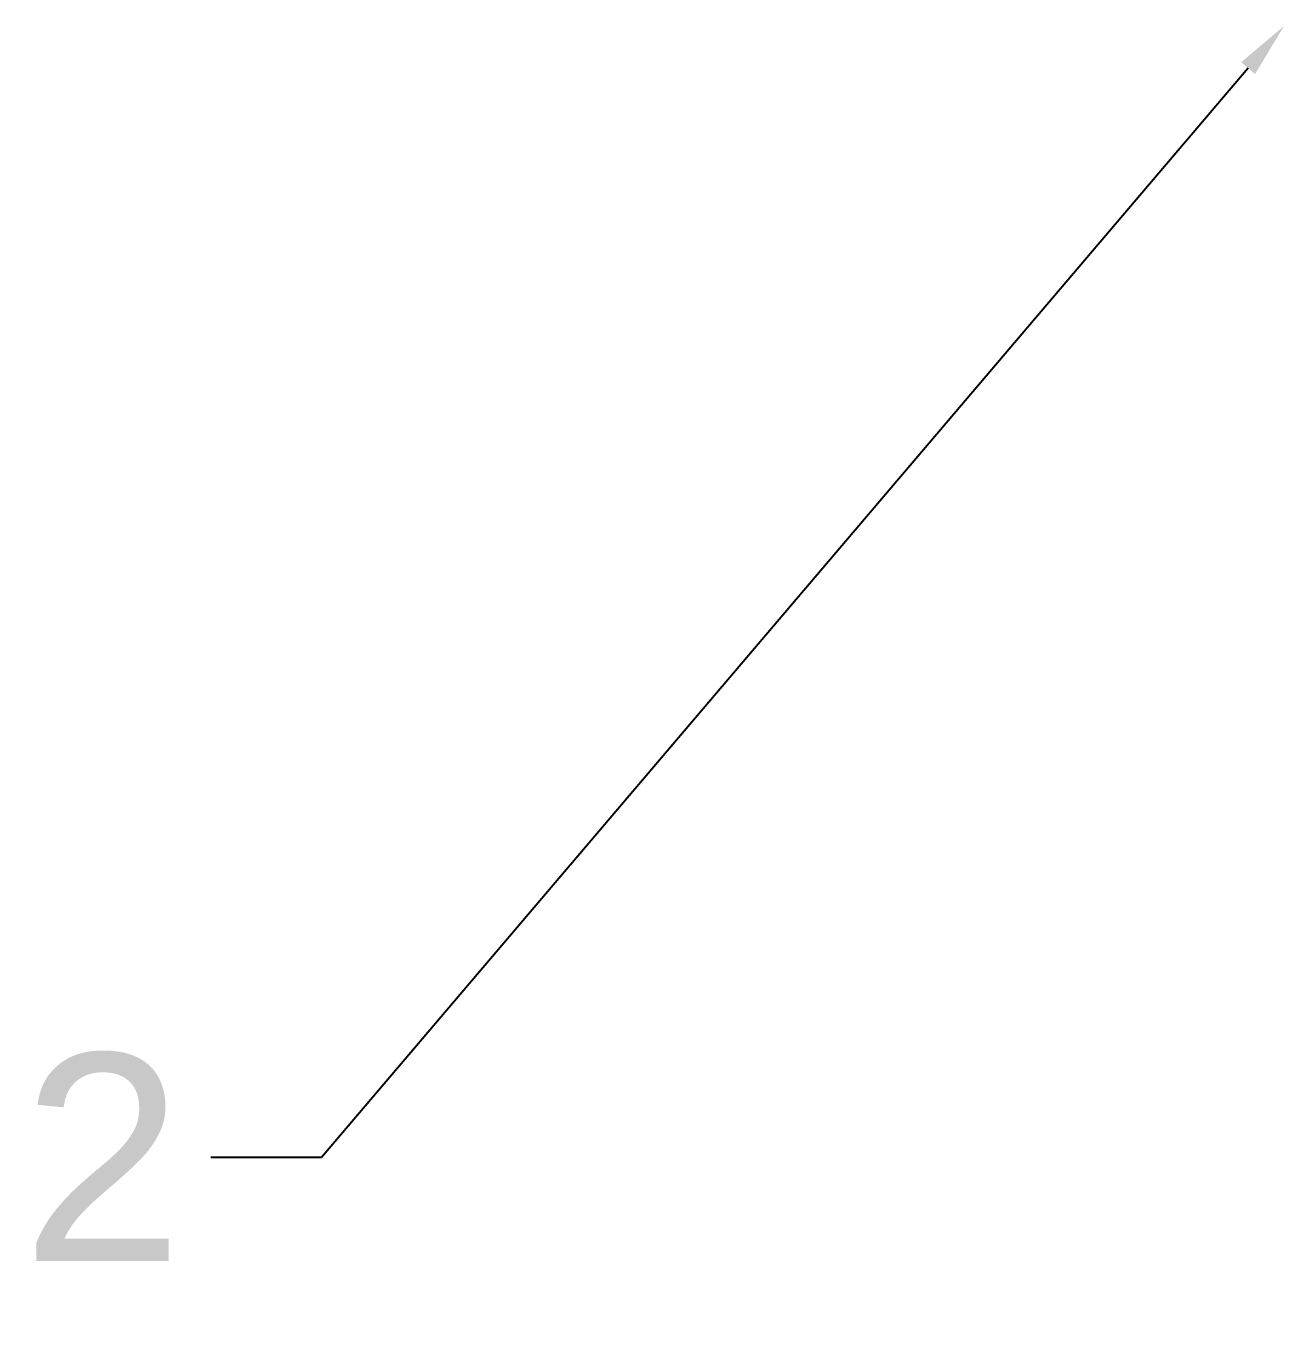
# Model space of a CAD drawing. Header units: millimetres. Extents: x -3009 to 55097, y -2803 to 5841.
# Drawn here: x 9780 to 9871, y 2745.3 to 2839.3 of the extents above; entities that cross this region are included whole.
import ezdxf
from ezdxf import colors
from ezdxf.entities.mleader import LeaderData, LeaderLine
from ezdxf.math import Vec2, Vec3

# ---------------------------------------------------------------- set-up
doc = ezdxf.new("R2010")
doc.units = ezdxf.units.MM
doc.styles.get("Standard").update_dxf_attribs({"font": 'arial.ttf', "height": 15})

msp = doc.modelspace()

# ---------------------------------------------------------------- leaders
ml = msp.add_multileader_mtext('Standard')
ml.set_content('2', color=256)
ml.set_leader_properties()
ml.build(insert=Vec2(0, 0))
ctx = ml.context
ctx.base_point, ctx.char_height, ctx.plane_origin = Vec3(9779.451, 2757.488), 15, Vec3(9870.962, 2839.253)
ctx.text_align_type = 2
notes = []
notes.append((ctx, [(0, (1, 1, 0), (9801.386, 2757.488), (-1, 0), 8, [(0, [(9870.962, 2839.253)], 0, [])])]))
ctx.mtext.insert, ctx.mtext.alignment, ctx.mtext.flow_direction = Vec3(9791.386, 2764.988), 3, 5
for ctx, leaders in notes:
    for number, flags, end, landing, length, lines in leaders:
        leader = LeaderData()
        leader.index, (leader.has_last_leader_line, leader.has_dogleg_vector, leader.attachment_direction) = number, flags
        leader.last_leader_point, leader.dogleg_vector, leader.dogleg_length = Vec3(end), Vec3(landing), length
        for number, points, colour, breaks in lines:
            line = LeaderLine()
            line.index, line.vertices, line.color, line.breaks = number, Vec3.list(points), colors.encode_raw_color(colour), breaks
            leader.lines.append(line)
        ctx.leaders.append(leader)

doc.saveas('drawing.dxf')
